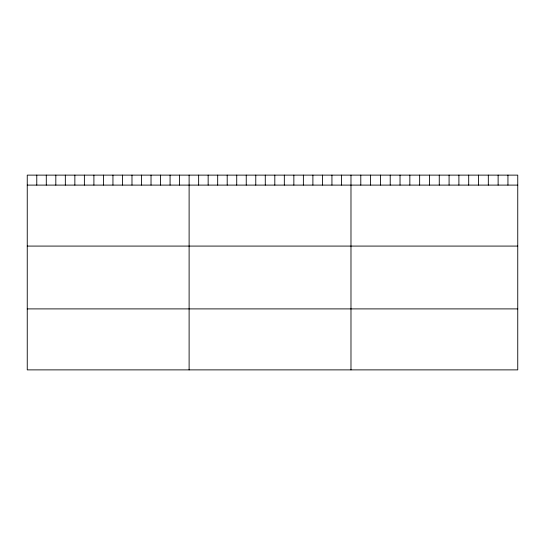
<?xml version="1.0" encoding="UTF-8"?>
<svg xmlns="http://www.w3.org/2000/svg" width="545" height="545" viewBox="0 0 545 545"><rect width="100%" height="100%" fill="white"/><g stroke="black" fill="none" stroke-linecap="round" stroke-linejoin="round"><path stroke-width="0.82" d="M517.75 185.102L517.75 369.878L27.25 369.878L27.25 175.122L517.75 175.122L517.75 185.102L27.25 185.102M27.25 246.081L517.75 246.081M27.25 308.899L517.75 308.899M507.94 175.122L507.94 185.102M498.13 175.122L498.13 185.102M488.32 175.122L488.32 185.102M478.51 175.122L478.51 185.102M468.7 175.122L468.7 185.102M458.89 175.122L458.89 185.102M449.08 175.122L449.08 185.102M439.27 175.122L439.27 185.102M429.46 175.122L429.46 185.102M419.65 175.122L419.65 185.102M409.84 175.122L409.84 185.102M400.03 175.122L400.03 185.102M390.22 175.122L390.22 185.102M380.41 175.122L380.41 185.102M370.6 175.122L370.6 185.102M360.79 175.122L360.79 185.102M350.98 175.122L350.98 369.878M341.456 175.122L341.456 185.102M331.939 175.122L331.939 185.102M322.415 175.122L322.415 185.102M312.891 175.122L312.891 185.102M303.374 175.122L303.374 185.102M293.85 175.122L293.85 185.102M284.327 175.122L284.327 185.102M274.809 175.122L274.809 185.102M265.286 175.122L265.286 185.102M255.769 175.122L255.769 185.102M246.245 175.122L246.245 185.102M236.721 175.122L236.721 185.102M227.204 175.122L227.204 185.102M217.68 175.122L217.68 185.102M208.156 175.122L208.156 185.102M198.639 175.122L198.639 185.102M189.115 175.122L189.115 369.878M179.591 175.122L179.591 185.102M170.074 175.122L170.074 185.102M160.55 175.122L160.55 185.102M151.026 175.122L151.026 185.102M141.509 175.122L141.509 185.102M131.985 175.122L131.985 185.102M122.462 175.122L122.462 185.102M112.944 175.122L112.944 185.102M103.421 175.122L103.421 185.102M93.904 175.122L93.904 185.102M84.38 175.122L84.38 185.102M74.856 175.122L74.856 185.102M65.339 175.122L65.339 185.102M55.815 175.122L55.815 185.102M46.291 175.122L46.291 185.102M36.774 175.122L36.774 185.102"/></g></svg>
